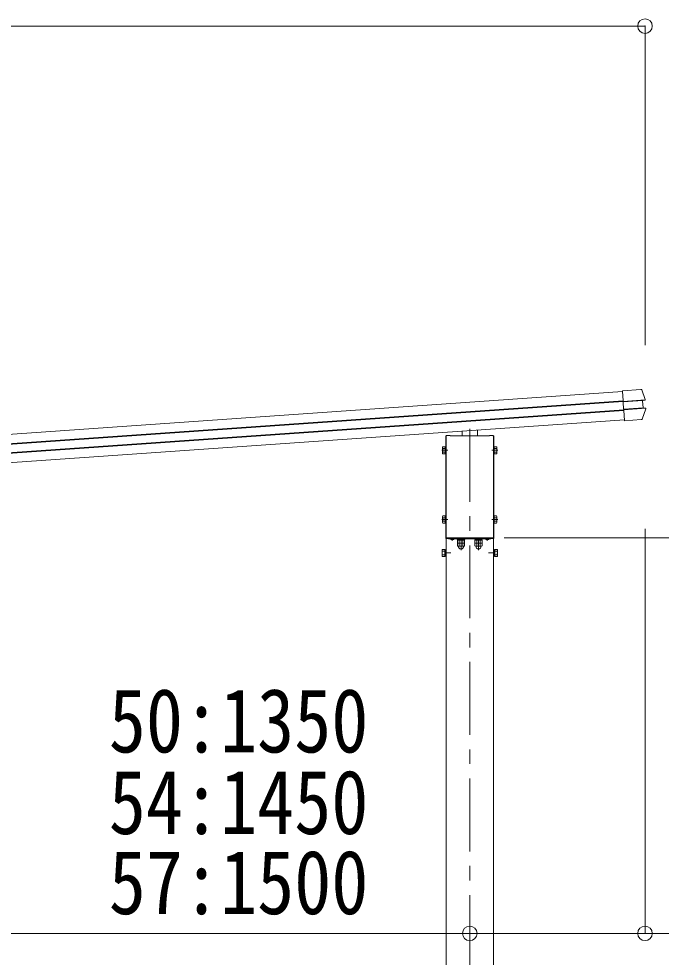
# Model space of a CAD drawing. Units: millimetres, scale not verified. Extents: x -11181 to 11305, y -7804 to 7716.
# Drawn here: x 5664 to 7427, y -1942 to 635 of the extents above; entities that cross this region are included whole.
import ezdxf
from ezdxf.enums import TextEntityAlignment as Align

# ---------------------------------------------------------------- set-up
doc = ezdxf.new("R2010")
doc.units = ezdxf.units.MM
doc.header["$LTSCALE"] = 40
doc.header["$PDMODE"] = 32
doc.header["$PDSIZE"] = 40
for name, pattern in [('CHAIN1', [8, 5, -1, 1, -1]), ('DASHED1', [1.8, 1.2, -0.6]), ('USER5', [13, 10, -1, 1, -1])]:
    doc.linetypes.add(name, pattern=pattern)
for name, color, linetype, lineweight in [('0-0_0', 4, 'Continuous', 9), ('0-2_TEXT1', 4, 'Continuous', 9), ('0-6_PARTS1', 6, 'Continuous', 9)]:
    doc.layers.add(name, color=color, linetype=linetype, lineweight=lineweight)
doc.styles.add('ＭＳ ゴシック', font='')
doc.styles.get('ＭＳ ゴシック').set_extended_font_data('MS Gothic')

msp = doc.modelspace()

# ---------------------------------------------------------------- linework, layer by layer
at = {"layer": '0-0_0', "color": 7, "linetype": 'CHAIN1'}
for p, q in [((6901.83, -491.16), (6901.83, -3762.98)), ((6850.23, -831.98), (6835.33, -831.98)), ((6953.43, -831.98), (6968.33, -831.98))]:
    msp.add_line(p, q, dxfattribs=at)
at = {"layer": '0-2_TEXT1'}
for p, q in [((7374, -384.13), (7383.45, -410.41)), ((2422.15, -731.21), (7320.81, -388.66)), ((7322.63, -414.67), (7320.75, -387.86)), ((7322.72, -415.99), (7383.09, -411.77)), ((2423.96, -757.11), (7322.62, -414.56)), ((2424.06, -758.5), (7322.72, -415.95)), ((7322.74, -416.25), (7322.63, -414.67)), ((7322.74, -416.25), (7322.82, -417.39)), ((7322.82, -417.47), (7376.51, -413.71)), ((7322.85, -417.88), (7322.82, -417.39)), ((7322.85, -417.88), (7324.2, -437.09)), ((7324.23, -437.58), (7324.2, -437.09)), ((7324.23, -437.5), (7377.91, -433.75)), ((7324.23, -437.58), (7324.31, -438.74)), ((7324.33, -439.04), (7384.85, -434.81)), ((7385.3, -436.24), (7375.21, -464.68)), ((7376.32, -414.14), (7377.67, -433.35)), ((7376.7, -413.62), (7376.69, -413.62)), ((7381.97, -412.22), (7376.7, -413.62)), ((7378.11, -433.81), (7378.11, -433.81)), ((7378.11, -433.81), (7383.66, -434.48)), ((7381.97, -412.22), (7381.97, -412.22)), ((7383.67, -434.48), (7383.66, -434.48)), ((2425.68, -781.72), (7324.34, -439.17)), ((2425.78, -783.14), (7324.44, -440.59)), ((2427.59, -809.02), (7326.25, -466.47)), ((7326.43, -469.06), (7326.37, -468.09)), ((7372.57, -465.84), (7326.43, -469.06)), ((6835.83, -509.98), (6837.33, -509.98)), ((6835.83, -509.98), (6835.83, -541.38)), ((6836.83, -510.98), (6836.83, -788.98)), ((6836.91, -510.98), (6836.91, -788.98)), ((6847.83, -509.48), (6838.33, -509.48)), ((6847.75, -509.56), (6838.33, -509.56)), ((6847.83, -509.48), (6847.75, -509.56)), ((6847.75, -510.56), (6847.75, -509.56)), ((6847.83, -510.48), (6847.75, -510.56)), ((6955.91, -510.56), (6847.75, -510.56)), ((6847.83, -510.48), (6847.83, -509.48)), ((6955.83, -510.48), (6847.83, -510.48)), ((6880.83, -510.48), (6880.83, -497.61)), ((6880.83, -510.48), (6880.83, -497.61)), ((6880.83, -510.48), (6922.83, -510.48)), ((6922.83, -510.48), (6922.83, -494.68)), ((6922.83, -510.48), (6922.83, -494.68)), ((6955.83, -509.48), (6955.91, -509.56)), ((6965.33, -509.48), (6955.83, -509.48)), ((6955.83, -509.48), (6955.83, -510.48)), ((6955.83, -510.48), (6955.91, -510.56)), ((6965.33, -509.56), (6955.91, -509.56)), ((6955.91, -509.56), (6955.91, -510.56)), ((6967.83, -509.98), (6966.45, -509.98)), ((6966.75, -788.98), (6966.75, -510.98)), ((6966.83, -788.98), (6966.83, -510.98)), ((6967.83, -509.98), (6967.83, -541.38)), ((6827.43, -541.48), (6828.19, -540.17)), ((6834.43, -540.17), (6828.19, -540.17)), ((6834.43, -559.8), (6834.43, -540.17)), ((6969.23, -540.17), (6975.47, -540.17)), ((6969.23, -559.8), (6969.23, -540.17)), ((6976.23, -541.48), (6975.47, -540.17)), ((6827.43, -558.48), (6827.43, -541.48)), ((6827.43, -558.48), (6828.19, -559.8)), ((6834.43, -545.08), (6828.19, -545.08)), ((6834.43, -554.89), (6828.19, -554.89)), ((6834.43, -559.8), (6828.19, -559.8)), ((6835.83, -558.58), (6835.83, -731.38)), ((6967.83, -558.58), (6967.83, -731.38)), ((6969.23, -545.08), (6975.47, -545.08)), ((6969.23, -554.89), (6975.47, -554.89)), ((6969.23, -559.8), (6975.47, -559.8)), ((6976.23, -558.48), (6975.47, -559.8)), ((6976.23, -558.48), (6976.23, -541.48)), ((6827.43, -731.48), (6828.19, -730.17)), ((6827.43, -748.48), (6827.43, -731.48)), ((6834.43, -730.17), (6828.19, -730.17)), ((6834.43, -735.08), (6828.19, -735.08)), ((6834.43, -744.89), (6828.19, -744.89)), ((6834.43, -749.8), (6834.43, -730.17)), ((6969.23, -730.17), (6975.47, -730.17)), ((6969.23, -749.8), (6969.23, -730.17)), ((6969.23, -735.08), (6975.47, -735.08)), ((6969.23, -744.89), (6975.47, -744.89)), ((6976.23, -731.48), (6975.47, -730.17)), ((6976.23, -748.48), (6976.23, -731.48)), ((6827.43, -748.48), (6828.19, -749.8)), ((6834.43, -749.8), (6828.19, -749.8)), ((6835.83, -748.58), (6835.83, -789.98)), ((6967.83, -748.58), (6967.83, -789.98)), ((6969.23, -749.8), (6975.47, -749.8)), ((6976.23, -748.48), (6975.47, -749.8)), ((6836.83, -791.98), (6836.83, -3762.98)), ((6838.33, -790.4), (6965.33, -790.4)), ((6838.33, -790.48), (6965.33, -790.48)), ((6859.73, -792.68), (6847.93, -792.68)), ((6847.93, -792.93), (6847.93, -792.68)), ((6847.93, -792.93), (6859.73, -792.93)), ((6859.73, -792.93), (6859.73, -792.68)), ((6943.93, -792.68), (6955.73, -792.68)), ((6943.93, -792.93), (6943.93, -792.68)), ((6955.73, -792.93), (6943.93, -792.93)), ((6955.73, -792.93), (6955.73, -792.68)), ((6966.83, -791.98), (6966.83, -3762.98)), ((6826.03, -823.48), (6826.79, -822.17)), ((6826.03, -823.48), (6826.03, -840.48)), ((6833.03, -822.17), (6826.79, -822.17)), ((6833.03, -822.17), (6833.03, -841.8)), ((6833.03, -823.38), (6833.03, -840.58)), ((6833.03, -823.38), (6834.83, -823.38)), ((6869.33, -805.18), (6868.02, -805.94)), ((6868.02, -805.94), (6868.02, -812.42)), ((6869.33, -813.18), (6868.02, -812.42)), ((6869.33, -805.18), (6886.33, -805.18)), ((6869.33, -813.18), (6886.33, -813.18)), ((6872.93, -805.94), (6872.93, -812.42)), ((6882.74, -805.94), (6882.74, -812.42)), ((6886.33, -805.18), (6887.65, -805.94)), ((6886.33, -813.18), (6887.65, -812.42)), ((6887.65, -805.94), (6887.65, -812.42)), ((6917.33, -805.18), (6916.02, -805.94)), ((6916.02, -805.94), (6916.02, -812.42)), ((6917.33, -813.18), (6916.02, -812.42)), ((6917.33, -805.18), (6934.33, -805.18)), ((6917.33, -813.18), (6934.33, -813.18)), ((6920.93, -805.94), (6920.93, -812.42)), ((6930.74, -805.94), (6930.74, -812.42)), ((6934.33, -805.18), (6935.65, -805.94)), ((6934.33, -813.18), (6935.65, -812.42)), ((6935.65, -805.94), (6935.65, -812.42)), ((6970.63, -823.38), (6968.83, -823.38)), ((6970.63, -822.17), (6976.87, -822.17)), ((6970.63, -822.17), (6970.63, -841.8)), ((6970.63, -823.38), (6970.63, -840.58)), ((6977.63, -823.48), (6976.87, -822.17)), ((6977.63, -823.48), (6977.63, -840.48)), ((6826.03, -840.48), (6826.79, -841.8)), ((6833.03, -827.08), (6826.79, -827.08)), ((6833.03, -836.89), (6826.79, -836.89)), ((6833.03, -841.8), (6826.79, -841.8)), ((6833.03, -840.58), (6834.83, -840.58)), ((6970.63, -840.58), (6968.83, -840.58)), ((6970.63, -827.08), (6976.87, -827.08)), ((6970.63, -836.89), (6976.87, -836.89)), ((6970.63, -841.8), (6976.87, -841.8)), ((6977.63, -840.48), (6976.87, -841.8))]:
    msp.add_line(p, q, dxfattribs=at)
at = {"layer": '0-2_TEXT1', "linetype": 'USER5'}
for p, q in [((6824.93, -549.98), (6841.53, -549.98)), ((6978.73, -549.98), (6962.13, -549.98)), ((6824.93, -739.98), (6841.53, -739.98)), ((6978.73, -739.98), (6962.13, -739.98)), ((6853.83, -799.05), (6853.83, -790.48)), ((6877.83, -790.48), (6877.83, -823.93)), ((6925.83, -790.48), (6925.83, -823.93)), ((6949.83, -799.05), (6949.83, -790.48))]:
    msp.add_line(p, q, dxfattribs=at)
at = {"layer": '0-2_TEXT1', "linetype": 'DASHED1'}
for p, q in [((6851.33, -795.27), (6852.69, -792.55)), ((6853.83, -791.94), (6852.69, -792.55)), ((6853.83, -791.94), (6854.98, -792.55)), ((6856.33, -795.27), (6854.98, -792.55)), ((6868.02, -797.18), (6868.02, -804.42)), ((6887.65, -797.18), (6868.02, -797.18)), ((6868.63, -797.18), (6868.63, -794.68)), ((6868.63, -797.18), (6887.03, -797.18)), ((6872.93, -797.18), (6872.93, -804.42)), ((6882.74, -797.18), (6882.74, -804.42)), ((6887.03, -797.18), (6887.03, -794.68)), ((6887.65, -797.18), (6887.65, -804.42)), ((6916.02, -797.18), (6916.02, -804.42)), ((6935.65, -797.18), (6916.02, -797.18)), ((6916.63, -797.18), (6916.63, -794.68)), ((6916.63, -797.18), (6935.03, -797.18)), ((6920.93, -797.18), (6920.93, -804.42)), ((6930.74, -797.18), (6930.74, -804.42)), ((6935.03, -797.18), (6935.03, -794.68)), ((6935.65, -797.18), (6935.65, -804.42)), ((6947.33, -795.27), (6948.69, -792.55)), ((6949.83, -791.94), (6948.69, -792.55)), ((6949.83, -791.94), (6950.98, -792.55)), ((6952.33, -795.27), (6950.98, -792.55)), ((6869.33, -805.18), (6868.02, -804.42)), ((6886.33, -805.18), (6869.33, -805.18)), ((6886.33, -805.18), (6887.65, -804.42)), ((6917.33, -805.18), (6916.02, -804.42)), ((6934.33, -805.18), (6917.33, -805.18)), ((6934.33, -805.18), (6935.65, -804.42))]:
    msp.add_line(p, q, dxfattribs=at)
at = {"layer": '0-2_TEXT1'}
for points in [[(7320.75, -387.86), (7320.67, -386.66), (7371.06, -383.14)], [(7371.06, -383.14), (7371.53, -383.1), (7371.75, -383.09), (7371.94, -383.08), (7372.21, -383.06), (7372.3, -383.06)], [(7382.54, -412.07), (7382.51, -412.08), (7382.39, -412.11), (7381.97, -412.22)], [(7376.32, -414.14), (7376.35, -413.94), (7376.44, -413.78), (7376.69, -413.62)], [(7378.11, -433.81), (7377.83, -433.69), (7377.72, -433.54), (7377.67, -433.35)], [(7383.66, -434.48), (7383.91, -434.51), (7384.08, -434.53), (7384.19, -434.55), (7384.22, -434.55)], [(7326.37, -468.09), (7324.44, -440.49), (7324.31, -438.74)], [(7373.74, -465.76), (7373.66, -465.76), (7373.55, -465.77), (7373.41, -465.78), (7373.02, -465.8), (7372.57, -465.84)], [(6836.83, -560.98), (6836.23, -560.98), (6836.23, -538.98), (6836.83, -538.98)], [(6966.83, -560.98), (6967.43, -560.98), (6967.43, -538.98), (6966.83, -538.98)], [(6836.83, -750.98), (6836.23, -750.98), (6836.23, -728.98), (6836.83, -728.98)], [(6966.83, -750.98), (6967.43, -750.98), (6967.43, -728.98), (6966.83, -728.98)], [(6837.21, -789.98), (6835.83, -789.98), (6835.83, -791.98), (6967.83, -791.98), (6967.83, -789.98), (6966.45, -789.98)], [(6843.83, -791.98), (6843.83, -792.68), (6959.83, -792.68), (6959.83, -791.98)]]:
    msp.add_lwpolyline(points, dxfattribs=at)
for points in [[(6836.23, -558.58), (6834.43, -558.58), (6834.43, -541.38), (6836.23, -541.38)], [(6967.43, -558.58), (6969.23, -558.58), (6969.23, -541.38), (6967.43, -541.38)], [(6836.23, -748.58), (6834.43, -748.58), (6834.43, -731.38), (6836.23, -731.38)], [(6967.43, -748.58), (6969.23, -748.58), (6969.23, -731.38), (6967.43, -731.38)], [(6836.83, -841.98), (6836.83, -821.98), (6834.83, -821.98), (6834.83, -841.98)], [(6966.83, -841.98), (6966.83, -821.98), (6968.83, -821.98), (6968.83, -841.98)]]:
    msp.add_lwpolyline(points, close=True, dxfattribs=at)
at = {"layer": '0-2_TEXT1', "linetype": 'DASHED1'}
for points in [[(6888.33, -792.68), (6867.33, -792.68), (6867.33, -794.68), (6888.33, -794.68)], [(6936.33, -792.68), (6915.33, -792.68), (6915.33, -794.68), (6936.33, -794.68)]]:
    msp.add_lwpolyline(points, close=True, dxfattribs=at)
at = {"layer": '0-2_TEXT1'}
for centre, radius, start, end in [((7372.42, -384.75), 1.7, 21.36601, 94), ((7382.21, -410.81), 1.3, 284.86055, 18.17863), ((7384.07, -435.84), 1.3, 342.17444, 83.1342), ((7373.62, -464.06), 1.7, 274, 338.72989), ((6838.33, -510.98), 1.5, 90, 180), ((6838.33, -510.98), 1.42, 90, 180), ((6965.33, -510.98), 1.5, 0, 90), ((6965.33, -510.98), 1.42, 0, 90), ((6831.78, -542.62), 4.34, 145.61572, 214.38421), ((6971.89, -542.62), 4.34, 325.61579, 34.38428), ((6843.67, -549.98), 16.24, 162.41201, 197.58792), ((6831.78, -557.34), 4.34, 145.61572, 214.38421), ((6959.99, -549.98), 16.24, 342.41208, 17.58799), ((6971.89, -557.34), 4.34, 325.61579, 34.38428), ((6831.78, -732.62), 4.34, 145.61572, 214.38421), ((6843.67, -739.98), 16.24, 162.41201, 197.58792), ((6831.78, -747.34), 4.34, 145.61572, 214.38421), ((6959.99, -739.98), 16.24, 342.41208, 17.58799), ((6971.89, -732.62), 4.34, 325.61579, 34.38428), ((6971.89, -747.34), 4.34, 325.61579, 34.38428), ((6838.33, -788.98), 1.5, 180, 270), ((6838.33, -788.98), 1.42, 180, 270), ((6853.83, -787.98), 7.7, 219.98312, 320.01688), ((6949.83, -787.98), 7.7, 219.98312, 320.01688), ((6965.33, -788.98), 1.42, 270, 0), ((6965.33, -788.98), 1.5, 270, 0), ((6830.38, -824.62), 4.34, 145.61575, 214.38425), ((6870.47, -809.53), 4.34, 55.61575, 124.38425), ((6870.47, -808.84), 4.34, 235.61575, 304.38425), ((6869.85, -813.68), 0.5, 3.58332, 90), ((6877.83, -813.18), 7.5, 183.58332, 356.41668), ((6877.83, -821.42), 16.24, 72.41205, 107.58795), ((6877.83, -796.94), 16.24, 252.41205, 287.58795), ((6885.19, -809.53), 4.34, 55.61575, 124.38425), ((6885.19, -808.84), 4.34, 235.61575, 304.38425), ((6885.82, -813.68), 0.5, 90, 176.41668), ((6918.47, -809.53), 4.34, 55.61575, 124.38425), ((6918.47, -808.84), 4.34, 235.61575, 304.38425), ((6917.85, -813.68), 0.5, 3.58332, 90), ((6925.83, -813.18), 7.5, 183.58332, 356.41668), ((6925.83, -821.42), 16.24, 72.41205, 107.58795), ((6925.83, -796.94), 16.24, 252.41205, 287.58795), ((6933.19, -809.53), 4.34, 55.61575, 124.38425), ((6933.19, -808.84), 4.34, 235.61575, 304.38425), ((6933.82, -813.68), 0.5, 90, 176.41668), ((6973.29, -824.62), 4.34, 325.61575, 34.38425), ((6842.27, -831.98), 16.24, 162.41205, 197.58795), ((6830.38, -839.34), 4.34, 145.61575, 214.38425), ((6961.39, -831.98), 16.24, 342.41205, 17.58795), ((6973.29, -839.34), 4.34, 325.61575, 34.38425)]:
    msp.add_arc(centre, radius, start, end, dxfattribs=at)
at = {"layer": '0-2_TEXT1', "linetype": 'DASHED1'}
for centre, radius, start, end in [((6870.47, -800.84), 4.34, 235.61575, 304.38425), ((6877.83, -788.94), 16.24, 252.41205, 287.58795), ((6885.19, -800.84), 4.34, 235.61575, 304.38425), ((6918.47, -800.84), 4.34, 235.61575, 304.38425), ((6925.83, -788.94), 16.24, 252.41205, 287.58795), ((6933.19, -800.84), 4.34, 235.61575, 304.38425)]:
    msp.add_arc(centre, radius, start, end, dxfattribs=at)
at = {"layer": '0-6_PARTS1'}
for p, q in [((2317.83, 614.58), (7382.83, 614.58)), ((7382.83, 614.58), (7382.83, -261.77)), ((7382.83, -1876.27), (7382.83, -765.72)), ((9190.07, -789.98), (6995.83, -789.98)), ((6901.83, -1876.27), (6901.83, -1819.2)), ((5551.83, -1876.27), (6901.83, -1876.27)), ((6901.83, -1876.27), (7382.83, -1876.27)), ((7382.83, -1876.27), (8104.2, -1876.27))]:
    msp.add_line(p, q, dxfattribs=at)
for p in [(7382.83, 614.58), (6901.83, -1876.27), (7382.83, -1876.27)]:
    msp.add_point(p, dxfattribs=at)

# ---------------------------------------------------------------- texts
at = {"layer": '0-6_PARTS1', "color": 7, "style": 'ＭＳ ゴシック', "width": 0.85}
for s, p in [('50:1350', (5911.2, -1432.38)), ('54:1450', (5911.2, -1656.35)), ('57:1500', (5911.2, -1876.27))]:
    msp.add_text(s, height=176, dxfattribs=at).set_placement(p, align=Align.BOTTOM_LEFT)

doc.saveas('drawing.dxf')
